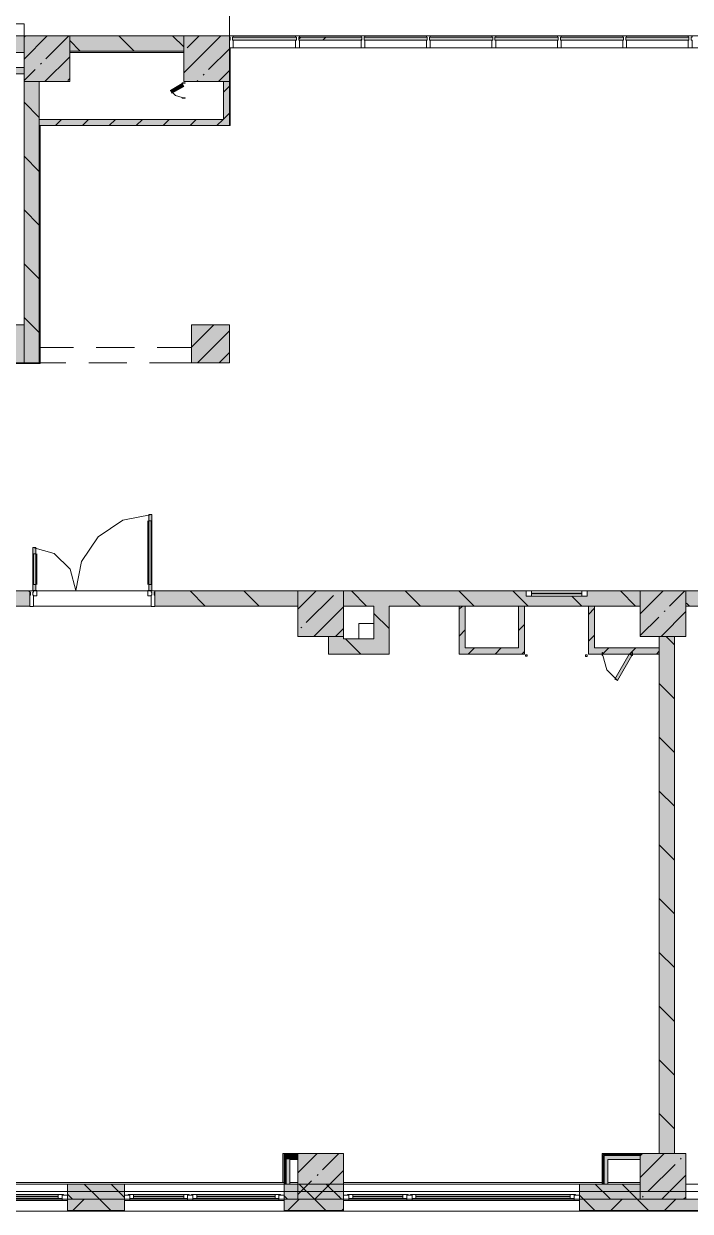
# Model space of a CAD drawing. Header units: millimetres. Extents: x -3817 to 677485, y -22715 to 103890.
# Drawn here: x 17013.1 to 17082.1, y -19605.9 to -19482.9 of the extents above; entities that cross this region are included whole.
import ezdxf

# ---------------------------------------------------------------- set-up
doc = ezdxf.new("R2010")
doc.units = ezdxf.units.MM
doc.layers.add('PDF _Геометрия', color=7, linetype='Continuous', true_color=0x1d1d1d)
doc.layers.add('PDF _Сплошная заливка', color=7, linetype='Continuous', true_color=0xffffff)

msp = doc.modelspace()

# ---------------------------------------------------------------- hatches: boundary and pattern name
at = {"layer": 'PDF _Сплошная заливка', "transparency": 33554559}
for points in [[(17001.36, -19485.92), (17013.14, -19485.92), (17013.14, -19484.19), (16984.25, -19484.19), (16984.25, -19485.92), (16986.75, -19485.92)], [(17015.97, -19488.92), (17017.87, -19488.92), (17017.87, -19484.19), (17013.14, -19484.19), (17013.14, -19488.92), (17014.72, -19488.92)], [(17029.68, -19485.77), (17029.68, -19484.19), (17017.87, -19484.19), (17017.87, -19485.77), (17023.27, -19485.77)], [(17034.4, -19488.92), (17034.4, -19484.19), (17029.68, -19484.19), (17029.68, -19488.92), (17030.57, -19488.92)], [(17041.33, -19484.64), (17041.33, -19484.33), (17034.72, -19484.33), (17034.72, -19484.64), (17037.88, -19484.64)], [(17048.1, -19484.64), (17048.1, -19484.33), (17041.57, -19484.33), (17041.57, -19484.64), (17045.18, -19484.64)], [(17054.88, -19484.64), (17054.88, -19484.33), (17048.34, -19484.33), (17048.34, -19484.64), (17052.48, -19484.64)], [(17061.65, -19484.64), (17061.65, -19484.33), (17055.11, -19484.33), (17055.11, -19484.64), (17059.79, -19484.64)], [(17075.19, -19484.64), (17075.19, -19484.33), (17068.65, -19484.33), (17068.65, -19484.64), (17074.39, -19484.64)], [(17034.4, -19493.48), (17034.4, -19492.85), (17014.72, -19492.85), (17014.72, -19493.48), (17030.57, -19493.48)], [(17046.21, -19546.39), (17046.21, -19541.67), (17041.49, -19541.67), (17041.49, -19546.39), (17045.18, -19546.39)], [(17045.18, -19548.21), (17046.21, -19548.21), (17046.21, -19546.39), (17044.64, -19546.39), (17044.64, -19548.21)], [(17075.78, -19548.21), (17078.89, -19548.21), (17078.89, -19547.58), (17072.2, -19547.58), (17072.2, -19548.21), (17074.39, -19548.21)], [(17046.21, -19604.66), (17046.21, -19599.94), (17041.49, -19599.94), (17041.49, -19604.66), (17045.18, -19604.66)], [(17076.92, -19600.03), (17076.92, -19599.94), (17072.99, -19599.94), (17073.08, -19600.03), (17074.39, -19600.03)], [(17074.39, -19600.13), (17076.92, -19600.13), (17076.92, -19600.03), (17073.08, -19600.03), (17073.18, -19600.13)]]:
    msp.add_hatch(color=256, dxfattribs=at).paths.add_polyline_path(points)
h = msp.add_hatch(color=256, dxfattribs=at)
h.paths.add_polyline_path([(17076.92, -19543.25), (17076.92, -19541.67), (17071.41, -19541.67), (17071.41, -19542.22), (17065.11, -19542.22), (17065.11, -19541.67), (17046.21, -19541.67), (17046.21, -19543.25), (17074.39, -19543.25)], flags=0)
h.paths.add_polyline_path([(17112.35, -19543.25), (17112.35, -19541.67), (17100.98, -19541.67), (17100.98, -19543.25), (17110.91, -19543.25)], flags=0)
h.paths.add_polyline_path([(17026.69, -19543.25), (17041.49, -19543.25), (17041.49, -19541.67), (17026.69, -19541.67)], flags=0)
h.paths.add_polyline_path([(17088.03, -19543.25), (17088.03, -19541.67), (17081.65, -19541.67), (17081.7, -19543.25)], flags=0)
h.paths.add_polyline_path([(17013.74, -19543.25), (17013.74, -19541.67), (17010.55, -19541.67), (17010.55, -19543.25), (17012.31, -19543.25)], flags=0)
at = {"layer": 'PDF _Сплошная заливка', "true_color": 0xe7e7e7, "transparency": 33554559}
for points in [[(17041.49, -19600.53), (17041.49, -19600.13), (17040.27, -19600.13), (17040.27, -19600.53), (17040.66, -19600.53)], [(17076.92, -19600.53), (17076.92, -19600.13), (17073.18, -19600.13), (17073.18, -19600.53), (17074.39, -19600.53)]]:
    msp.add_hatch(color=254, dxfattribs=at).paths.add_polyline_path(points)
at = {"layer": 'PDF _Сплошная заливка', "transparency": 33554559}
h = msp.add_hatch(color=256, dxfattribs=at)
h.paths.add_polyline_path([(17040.07, -19604.66), (17046.21, -19604.66), (17046.21, -19603.09), (17040.07, -19603.09)], flags=0)
h.paths.add_polyline_path([(17074.39, -19604.66), (17076.92, -19604.66), (17076.92, -19603.09), (17070.62, -19603.09), (17070.62, -19604.66)], flags=0)
h.paths.add_polyline_path([(17023.27, -19604.66), (17023.54, -19604.66), (17023.54, -19603.09), (17017.63, -19603.09), (17017.63, -19604.66)], flags=0)
h = msp.add_hatch(color=256, dxfattribs=at)
h.paths.add_polyline_path([(17577.22, -19605.84), (17577.22, -19604.66), (17544.62, -19604.66), (17544.62, -19605.84), (17571.02, -19605.84)], flags=0)
h.paths.add_polyline_path([(17527.2, -19605.84), (17537.54, -19605.84), (17537.54, -19604.66), (17509.19, -19604.66), (17509.19, -19605.84), (17512.6, -19605.84)], flags=0)
h.paths.add_polyline_path([(17494.23, -19605.84), (17502.1, -19605.84), (17502.1, -19604.66), (17494.23, -19604.66)], flags=0)
h.paths.add_polyline_path([(17468.78, -19605.84), (17469.82, -19605.84), (17469.82, -19604.66), (17460.77, -19604.66), (17460.77, -19605.84)], flags=0)
h.paths.add_polyline_path([(17444.23, -19605.84), (17444.23, -19604.66), (17438.33, -19604.66), (17438.33, -19605.84), (17439.56, -19605.84)], flags=0)
h.paths.add_polyline_path([(17430.22, -19605.84), (17431.24, -19605.84), (17431.24, -19604.66), (17424.39, -19604.66), (17424.39, -19605.84), (17428.61, -19605.84)], flags=0)
h.paths.add_polyline_path([(17354.47, -19605.84), (17365.49, -19605.84), (17365.49, -19604.66), (17354.47, -19604.66)], flags=0)
h.paths.add_polyline_path([(17400.93, -19605.84), (17400.93, -19604.66), (17389.9, -19604.66), (17389.9, -19605.84), (17395.74, -19605.84)], flags=0)
h.paths.add_polyline_path([(17280.3, -19605.84), (17292.66, -19605.84), (17292.66, -19604.66), (17280.3, -19604.66)], flags=0)
h.paths.add_polyline_path([(17263.77, -19605.84), (17263.77, -19604.66), (17254.95, -19604.66), (17254.95, -19605.84)], flags=0)
h.paths.add_polyline_path([(17317.07, -19605.84), (17324.94, -19605.84), (17324.94, -19604.66), (17317.07, -19604.66)], flags=0)
h.paths.add_polyline_path([(17337.31, -19605.84), (17337.94, -19605.84), (17337.94, -19604.66), (17332.03, -19604.66), (17332.03, -19605.84)], flags=0)
h.paths.add_polyline_path([(17242.37, -19605.84), (17247.86, -19605.84), (17247.86, -19604.66), (17241.09, -19604.66), (17241.09, -19605.84)], flags=0)
h.paths.add_polyline_path([(17189.12, -19605.84), (17189.12, -19604.66), (17176.52, -19604.66), (17176.52, -19605.84), (17188.1, -19605.84)], flags=0)
h.paths.add_polyline_path([(17210.22, -19605.84), (17224.55, -19605.84), (17224.55, -19604.66), (17210.22, -19604.66)], flags=0)
h.paths.add_polyline_path([(17158.42, -19605.84), (17159.99, -19605.84), (17159.99, -19604.66), (17151.33, -19604.66), (17151.33, -19605.84), (17154.73, -19605.84)], flags=0)
h.paths.add_polyline_path([(17125.52, -19605.84), (17129.28, -19605.84), (17129.28, -19604.66), (17124.16, -19604.66), (17124.16, -19605.84)], flags=0)
h.paths.add_polyline_path([(17070.62, -19605.84), (17083.61, -19605.84), (17083.61, -19604.66), (17070.62, -19604.66)], flags=0)
h.paths.add_polyline_path([(17110.91, -19605.84), (17117.08, -19605.84), (17117.08, -19604.66), (17108.02, -19604.66), (17108.02, -19605.84)], flags=0)
h.paths.add_polyline_path([(17008.66, -19605.84), (17010.55, -19605.84), (17010.55, -19604.66), (16979.13, -19604.66), (16979.13, -19605.84), (17001.36, -19605.84)], flags=0)
h.paths.add_polyline_path([(17017.63, -19605.84), (17023.54, -19605.84), (17023.54, -19604.66), (17017.63, -19604.66)], flags=0)
h.paths.add_polyline_path([(17040.07, -19605.84), (17046.21, -19605.84), (17046.21, -19604.66), (17040.07, -19604.66)], flags=0)

# ---------------------------------------------------------------- linework, layer by layer
at = {"layer": 'PDF _Геометрия', "color": 253, "lineweight": 9, "true_color": 0xaaaaaa}
for points in [[(17015.97, -19484.19), (17034.4, -19484.19), (17034.4, -19440.34), (17057.63, -19440.34), (17057.63, -19405.3), (17052.74, -19405.31), (17052.74, -19405.06), (17052.74, -19401.12), (17052.74, -19405.06), (17052.74, -19405.31), (17057.63, -19405.3), (17057.63, -19440.34), (17034.4, -19440.34), (17034.4, -19484.19), (17034.4, -19440.34), (17057.63, -19440.34), (17034.4, -19440.34), (17034.4, -19484.19), (17089, -19484.19), (17034.4, -19484.19), (17034.4, -19484.64)], [(17089, -19484.19), (17015.97, -19484.19), (17088.18, -19484.19)], [(17029.68, -19484.19), (17088.18, -19484.19), (17017.87, -19484.19), (17029.67, -19484.19)], [(17009.21, -19516.47), (17009.21, -19514.11), (17013.14, -19514.11), (17013.14, -19488.12), (17005.82, -19488.12), (17005.82, -19485.92), (16984.25, -19485.92)], [(17094.95, -19518.05), (17089.13, -19518.05), (17089.13, -19485.45), (17034.48, -19485.45), (17034.48, -19493.48), (17014.8, -19493.48), (17014.8, -19518.13), (17008.03, -19518.13), (17014.8, -19518.13)], [(17013.14, -19485.92), (17008.66, -19485.92)], [(17034.4, -19485.43), (17034.4, -19485.92)], [(17034.48, -19493.48), (17034.48, -19485.45), (17089.13, -19485.45)], [(17029.51, -19490.57), (17028.81, -19490.38), (17028.29, -19489.86)], [(17014.8, -19516.47), (17014.8, -19493.48)], [(17014.13, -19542.19), (17014.48, -19542.19), (17014.48, -19541.64), (17014.05, -19541.64), (17014.05, -19537.19), (17016.27, -19537.79), (17017.9, -19539.41), (17018.5, -19541.64), (17019.1, -19538.63), (17020.81, -19536.07), (17023.36, -19534.36), (17026.37, -19533.77), (17026.37, -19541.64), (17025.94, -19541.64), (17025.94, -19542.19), (17026.29, -19542.19)], [(17025.95, -19534.4), (17025.95, -19541.01)], [(17026.37, -19534.4), (17026.06, -19534.4)], [(17026.29, -19534.4), (17026.29, -19541.01)], [(17014.05, -19537.82), (17014.37, -19537.82)], [(17014.13, -19537.82), (17014.13, -19541.01)], [(17014.48, -19537.82), (17014.48, -19541.01)], [(17014.05, -19541.01), (17014.37, -19541.01)], [(17026.37, -19541.01), (17026.06, -19541.01)], [(17007.67, -19541.67), (17013.75, -19541.67)], [(17014.05, -19541.8), (17014.05, -19542.11)], [(17026.37, -19541.8), (17026.37, -19542.11)], [(17033.38, -19541.67), (17026.68, -19541.67), (17088.06, -19541.67)], [(17013.7, -19543.25), (17010.55, -19543.25), (17010.55, -19602.93)], [(17078.89, -19599.94), (17078.89, -19548.21), (17071.57, -19548.21), (17071.57, -19543.25), (17064.95, -19543.25), (17064.95, -19548.21), (17058.18, -19548.21), (17058.18, -19543.25), (17050.94, -19543.25), (17050.94, -19548.21), (17044.64, -19548.21), (17044.64, -19546.39), (17041.49, -19546.39), (17041.49, -19543.25), (17033.38, -19543.25)], [(17081.65, -19543.25), (17081.65, -19546.39), (17080.47, -19546.39), (17080.47, -19599.94)], [(17088.02, -19543.25), (17081.7, -19543.25)], [(17049.36, -19545.06), (17047.79, -19545.06), (17047.79, -19546.63), (17049.36, -19546.63)], [(17073.06, -19548.36), (17073.46, -19549.86), (17074.56, -19550.95)], [(17040.07, -19599.94), (17039.92, -19599.94), (17039.92, -19602.93), (17039.92, -19599.94), (17046.21, -19599.94), (17046.21, -19601.98)], [(17072.99, -19599.94), (17072.99, -19600.03)], [(17072.99, -19602.93), (17072.99, -19599.94), (17074.39, -19599.94)], [(17081.65, -19599.94), (17081.65, -19603.09)], [(17081.7, -19603.09), (17107.87, -19603.09), (17107.87, -19599.94), (17117.08, -19599.94), (17117.08, -19601.98)], [(16963.64, -19603.87), (17062.06, -19603.87), (17185.82, -19603.87), (17284.24, -19603.87)]]:
    msp.add_lwpolyline(points, dxfattribs=at)
at = {"layer": 'PDF _Геометрия', "color": 7, "lineweight": 9}
for points in [[(17034.4, -19483.25), (17034.4, -19478.09)], [(17034.4, -19483.25), (17034.4, -19478.09)], [(17006.45, -19487.49), (17006.45, -19485.92), (17013.14, -19485.92), (17013.14, -19484.19), (16984.25, -19484.19), (16984.25, -19485.92), (17005.82, -19485.92), (17005.82, -19488.12), (17006.45, -19488.12), (17013.14, -19488.12), (17013.14, -19487.49)], [(17017.87, -19488.92), (17017.87, -19485.77), (17017.87, -19484.19), (17013.14, -19484.19), (17013.14, -19488.92), (17014.72, -19488.92)], [(17017.87, -19485.77), (17029.68, -19485.77), (17029.68, -19484.19), (17017.87, -19484.19)], [(17034.4, -19488.92), (17034.4, -19484.19), (17029.68, -19484.19), (17029.68, -19488.92)], [(17034.72, -19484.33), (17034.8, -19484.33), (17034.8, -19484.19), (17034.4, -19484.19), (17034.4, -19484.33), (17034.48, -19484.33), (17034.48, -19484.64), (17034.4, -19484.64), (17034.4, -19485.43), (17034.8, -19485.43), (17034.8, -19484.64), (17034.72, -19484.64)], [(17034.72, -19484.64), (17041.33, -19484.64), (17041.33, -19484.33), (17034.72, -19484.33)], [(17034.8, -19484.19), (17041.25, -19484.19)], [(17034.8, -19484.64), (17041.25, -19484.64), (17041.25, -19485.43), (17034.8, -19485.43)], [(17041.57, -19484.64), (17041.57, -19484.33), (17041.65, -19484.33), (17041.65, -19484.19), (17041.25, -19484.19), (17041.25, -19484.33), (17041.33, -19484.33), (17041.33, -19484.64), (17041.25, -19484.64), (17041.25, -19485.43), (17041.65, -19485.43), (17041.65, -19484.64)], [(17041.57, -19484.64), (17048.1, -19484.64), (17048.1, -19484.33), (17041.57, -19484.33)], [(17041.65, -19484.19), (17048.03, -19484.19)], [(17041.65, -19484.64), (17048.03, -19484.64), (17048.03, -19485.43), (17041.65, -19485.43)], [(17048.34, -19484.64), (17048.34, -19484.33), (17048.42, -19484.33), (17048.42, -19484.19), (17048.03, -19484.19), (17048.03, -19484.33), (17048.1, -19484.33), (17048.1, -19484.64), (17048.03, -19484.64), (17048.03, -19485.43), (17048.42, -19485.43), (17048.42, -19484.64)], [(17048.34, -19484.64), (17054.88, -19484.64), (17054.88, -19484.33), (17048.34, -19484.33)], [(17048.42, -19484.19), (17054.8, -19484.19)], [(17048.42, -19484.64), (17054.8, -19484.64), (17054.8, -19485.43), (17048.42, -19485.43)], [(17055.11, -19484.64), (17055.11, -19484.33), (17055.19, -19484.33), (17055.19, -19484.19), (17054.8, -19484.19), (17054.8, -19484.33), (17054.88, -19484.33), (17054.88, -19484.64), (17054.8, -19484.64), (17054.8, -19485.43), (17055.19, -19485.43), (17055.19, -19484.64)], [(17055.11, -19484.64), (17061.65, -19484.64), (17061.65, -19484.33), (17055.11, -19484.33)], [(17055.19, -19484.19), (17061.57, -19484.19)], [(17055.19, -19484.64), (17061.57, -19484.64), (17061.57, -19485.43), (17055.19, -19485.43)], [(17061.88, -19484.64), (17061.88, -19484.33), (17061.96, -19484.33), (17061.96, -19484.19), (17061.57, -19484.19), (17061.57, -19484.33), (17061.65, -19484.33), (17061.65, -19484.64), (17061.57, -19484.64), (17061.57, -19485.43), (17061.96, -19485.43), (17061.96, -19484.64)], [(17061.88, -19484.64), (17068.42, -19484.64), (17068.42, -19484.33), (17061.88, -19484.33)], [(17061.96, -19484.19), (17068.34, -19484.19)], [(17061.96, -19484.64), (17068.34, -19484.64), (17068.34, -19485.43), (17061.96, -19485.43)], [(17068.65, -19484.64), (17068.65, -19484.33), (17068.73, -19484.33), (17068.73, -19484.19), (17068.34, -19484.19), (17068.34, -19484.33), (17068.42, -19484.33), (17068.42, -19484.64), (17068.34, -19484.64), (17068.34, -19485.43), (17068.73, -19485.43), (17068.73, -19484.64)], [(17068.65, -19484.64), (17075.19, -19484.64), (17075.19, -19484.33), (17068.65, -19484.33)], [(17068.73, -19484.19), (17075.11, -19484.19)], [(17068.73, -19484.64), (17075.11, -19484.64), (17075.11, -19485.43), (17068.73, -19485.43)], [(17075.43, -19484.64), (17075.43, -19484.33), (17075.5, -19484.33), (17075.5, -19484.19), (17075.11, -19484.19), (17075.11, -19484.33), (17075.19, -19484.33), (17075.19, -19484.64), (17075.11, -19484.64), (17075.11, -19485.43), (17075.5, -19485.43), (17075.5, -19484.64)], [(17075.43, -19484.64), (17081.96, -19484.64), (17081.96, -19484.33), (17075.43, -19484.33)], [(17075.5, -19484.19), (17081.88, -19484.19)], [(17075.5, -19484.64), (17081.88, -19484.64), (17081.88, -19485.43), (17075.5, -19485.43)], [(17082.2, -19484.64), (17082.2, -19484.33), (17082.28, -19484.33), (17082.28, -19484.19), (17081.88, -19484.19), (17081.88, -19484.33), (17081.96, -19484.33), (17081.96, -19484.64), (17081.88, -19484.64), (17081.88, -19485.43), (17082.28, -19485.43), (17082.28, -19484.64)], [(17033.77, -19492.85), (17014.72, -19492.85), (17014.72, -19488.92), (17013.14, -19488.92), (17013.14, -19518.05), (17014.72, -19518.05), (17014.72, -19493.48), (17034.4, -19493.48), (17034.4, -19492.85), (17034.4, -19488.92), (17033.77, -19488.92)], [(17013.14, -19514.11), (17009.21, -19514.11), (17009.21, -19518.05), (17013.14, -19518.05)], [(17034.4, -19514.11), (17030.47, -19514.11), (17030.47, -19518.05), (17034.4, -19518.05)], [(17010.55, -19543.25), (17013.74, -19543.25), (17013.74, -19541.67), (17010.55, -19541.67)], [(17014.05, -19541.8), (17014.13, -19541.8), (17014.13, -19541.66), (17013.74, -19541.66), (17013.74, -19541.8), (17013.81, -19541.8), (17013.81, -19542.11), (17013.74, -19542.11), (17013.74, -19543.29), (17014.13, -19543.29), (17014.13, -19542.11), (17014.05, -19542.11)], [(17026.61, -19542.11), (17026.61, -19541.8), (17026.69, -19541.8), (17026.69, -19541.66), (17026.29, -19541.66), (17026.29, -19541.8), (17026.37, -19541.8), (17026.37, -19542.11), (17026.29, -19542.11), (17026.29, -19543.29), (17026.69, -19543.29), (17026.69, -19542.11)], [(17046.21, -19541.67), (17041.49, -19541.67), (17041.49, -19546.39), (17046.21, -19546.39)], [(17065.66, -19541.67), (17065.66, -19542.22), (17065.11, -19542.22), (17065.11, -19541.67)], [(17071.41, -19541.67), (17071.41, -19542.22), (17070.86, -19542.22), (17070.86, -19541.67)], [(17081.65, -19541.67), (17076.92, -19541.67), (17076.92, -19546.39), (17081.65, -19546.39)], [(17065.04, -19548.29), (17065.04, -19548.44), (17065.2, -19548.44), (17065.2, -19548.29)], [(17071.42, -19548.29), (17071.27, -19548.29), (17071.27, -19548.45), (17071.42, -19548.45)], [(17040.66, -19600.53), (17041.49, -19600.53), (17041.49, -19599.94), (17040.07, -19599.94), (17040.07, -19600.03), (17040.07, -19600.53), (17040.07, -19603.09), (17040.66, -19603.09)], [(17046.21, -19604.66), (17046.21, -19599.94), (17041.49, -19599.94), (17041.49, -19604.66)], [(17073.58, -19600.53), (17076.92, -19600.53), (17076.92, -19599.94), (17072.99, -19599.94), (17072.99, -19600.03), (17072.99, -19600.53), (17072.99, -19603.09), (17073.58, -19603.09)], [(17081.65, -19604.66), (17081.65, -19599.94), (17076.92, -19599.94), (17076.92, -19604.66)], [(17017.63, -19604.66), (17017.63, -19603.09), (17010.55, -19603.09), (17010.55, -19604.66), (17017.63, -19604.66), (17010.55, -19604.66), (17010.55, -19605.9), (17015.27, -19605.9), (17010.55, -19605.9), (17017.63, -19605.9), (17021.57, -19605.9), (17017.63, -19605.9)], [(17017.24, -19604.17), (17010.94, -19604.17), (17010.94, -19604.25), (17011.1, -19604.25), (17011.1, -19604.57), (17017.08, -19604.57), (17017.08, -19604.25), (17017.24, -19604.25)], [(17023.54, -19604.66), (17023.54, -19603.09), (17017.63, -19603.09), (17017.63, -19604.66)], [(17023.54, -19604.66), (17023.54, -19603.09), (17040.07, -19603.09), (17040.07, -19604.66)], [(17030.23, -19604.17), (17023.93, -19604.17), (17023.93, -19604.25), (17024.09, -19604.25), (17024.09, -19604.57), (17030.07, -19604.57), (17030.07, -19604.25), (17030.23, -19604.25)], [(17039.68, -19604.17), (17030.47, -19604.17), (17030.47, -19604.25), (17030.62, -19604.25), (17030.62, -19604.57), (17039.52, -19604.57), (17039.52, -19604.25), (17039.68, -19604.25)], [(17046.21, -19604.66), (17046.21, -19603.09), (17040.07, -19603.09), (17040.07, -19604.66)], [(17046.21, -19604.66), (17070.62, -19604.66), (17070.62, -19603.09), (17046.21, -19603.09)], [(17052.91, -19604.17), (17046.61, -19604.17), (17046.61, -19604.25), (17046.77, -19604.25), (17046.77, -19604.57), (17052.75, -19604.57), (17052.75, -19604.25), (17052.91, -19604.25)], [(17070.23, -19604.17), (17053.14, -19604.17), (17053.14, -19604.25), (17053.3, -19604.25), (17053.3, -19604.57), (17070.07, -19604.57), (17070.07, -19604.25), (17070.23, -19604.25)], [(17076.92, -19604.66), (17076.92, -19603.09), (17070.62, -19603.09), (17070.62, -19604.66)], [(17017.08, -19604.8), (17017.08, -19604.25), (17017.63, -19604.25), (17017.63, -19604.8)], [(17023.54, -19604.66), (17017.63, -19604.66), (17017.63, -19605.9), (17023.54, -19605.9)], [(17023.54, -19604.8), (17023.54, -19604.25), (17024.09, -19604.25), (17024.09, -19604.8)], [(17023.54, -19605.9), (17023.54, -19604.66), (17040.07, -19604.66), (17040.07, -19605.9)], [(17030.07, -19604.8), (17030.07, -19604.25), (17030.62, -19604.25), (17030.62, -19604.8)], [(17039.52, -19604.8), (17039.52, -19604.25), (17040.07, -19604.25), (17040.07, -19604.8)], [(17046.21, -19604.66), (17040.07, -19604.66), (17040.07, -19605.9), (17046.21, -19605.9)], [(17046.21, -19604.8), (17046.21, -19604.25), (17046.77, -19604.25), (17046.77, -19604.8)], [(17046.21, -19605.9), (17046.21, -19604.66), (17070.62, -19604.66), (17070.62, -19605.9)], [(17052.75, -19604.8), (17052.75, -19604.25), (17053.3, -19604.25), (17053.3, -19604.8)], [(17070.07, -19604.8), (17070.07, -19604.25), (17070.62, -19604.25), (17070.62, -19604.8)], [(17083.61, -19604.66), (17070.62, -19604.66), (17070.62, -19605.9), (17083.61, -19605.9)], [(17023.93, -19605.9), (17027.87, -19605.9)], [(17046.21, -19605.9), (17048.57, -19605.9)], [(17059.21, -19605.9), (17063.14, -19605.9)], [(17065.51, -19605.9), (17069.44, -19605.9)], [(17081.7, -19605.9), (17085.61, -19605.9)]]:
    msp.add_lwpolyline(points, close=True, dxfattribs=at)
for points in [[(16979.11, -19482.95), (16980.31, -19482.95), (17013.14, -19482.95), (17013.14, -19482.99), (17013.14, -19484.19), (17013.11, -19484.19), (17013.08, -19484.19), (16980.31, -19484.19), (16980.31, -19485.06), (16980.31, -19500.57), (16981.89, -19500.57), (16981.89, -19488.13)], [(17034.4, -19484.19), (17034.4, -19483.64), (17034.4, -19483.25)], [(17013.14, -19486.6), (17015.55, -19484.19)], [(17013.17, -19484.33), (17013.3, -19484.19)], [(17015.41, -19486.57), (17017.79, -19484.19)], [(17017.87, -19484.19), (17022.59, -19484.19)], [(17018.96, -19485.77), (17017.87, -19484.67)], [(17024.53, -19485.77), (17022.96, -19484.19)], [(17024.95, -19484.19), (17029.67, -19484.19)], [(17029.68, -19485.35), (17028.52, -19484.19)], [(17029.68, -19488.02), (17033.51, -19484.19)], [(17030.01, -19485.45), (17031.26, -19484.19)], [(17034.8, -19484.33), (17034.8, -19484.19), (17034.8, -19484.33)], [(17041.25, -19484.33), (17041.25, -19484.19), (17041.25, -19484.33), (17034.8, -19484.33)], [(17041.57, -19484.54), (17041.79, -19484.33)], [(17041.65, -19484.33), (17041.65, -19484.19), (17041.65, -19484.33)], [(17048.03, -19484.33), (17048.03, -19484.19), (17048.03, -19484.33), (17041.65, -19484.33)], [(17044.06, -19484.64), (17044.37, -19484.33)], [(17048, -19484.64), (17048.1, -19484.53)], [(17048.42, -19484.33), (17048.42, -19484.19), (17048.42, -19484.33)], [(17054.8, -19484.33), (17054.8, -19484.19), (17054.8, -19484.33), (17048.42, -19484.33)], [(17055.19, -19484.33), (17055.19, -19484.19), (17055.19, -19484.33)], [(17061.57, -19484.33), (17061.57, -19484.19), (17061.57, -19484.33), (17055.19, -19484.33)], [(17061.96, -19484.33), (17061.96, -19484.19), (17061.96, -19484.33)], [(17068.34, -19484.33), (17068.34, -19484.19), (17068.34, -19484.33), (17061.96, -19484.33)], [(17068.73, -19484.33), (17068.73, -19484.19), (17068.73, -19484.33)], [(17075.11, -19484.33), (17075.11, -19484.19), (17075.11, -19484.33), (17068.73, -19484.33)], [(17075.5, -19484.33), (17075.5, -19484.19), (17075.5, -19484.33)], [(17081.88, -19484.33), (17081.88, -19484.19), (17081.88, -19484.33), (17075.5, -19484.33)], [(17032.25, -19487.69), (17034.4, -19485.54)], [(17041.25, -19485.43), (17034.8, -19485.43)], [(17048.03, -19485.43), (17041.65, -19485.43)], [(17054.8, -19485.43), (17048.42, -19485.43)], [(17061.57, -19485.43), (17055.19, -19485.43)], [(17068.34, -19485.43), (17061.96, -19485.43)], [(17075.11, -19485.43), (17068.73, -19485.43)], [(17081.88, -19485.43), (17075.5, -19485.43)], [(17014.85, -19487.13), (17014.95, -19487.04)], [(17015.31, -19488.92), (17017.87, -19486.36)], [(17013.14, -19488.84), (17014.29, -19487.69)], [(17017.66, -19488.82), (17017.87, -19488.61)], [(17031.69, -19488.26), (17031.78, -19488.16)], [(17033.27, -19488.92), (17034.4, -19487.79)], [(17031.03, -19488.92), (17031.13, -19488.82)], [(17033.77, -19490.03), (17034.4, -19489.4)], [(17014.72, -19492.66), (17013.14, -19491.08)], [(17033.77, -19492.82), (17034.4, -19492.19)], [(17014.72, -19492.85), (17014.72, -19493.48)], [(17016.41, -19493.48), (17017.03, -19492.85)], [(17019.19, -19493.48), (17019.82, -19492.85)], [(17021.97, -19493.48), (17022.6, -19492.85)], [(17024.76, -19493.48), (17025.39, -19492.85)], [(17027.54, -19493.48), (17028.17, -19492.85)], [(17030.32, -19493.48), (17030.95, -19492.85)], [(17033.11, -19493.48), (17033.74, -19492.85)], [(17014.72, -19498.23), (17013.14, -19496.65)], [(17014.72, -19503.79), (17013.14, -19502.22)], [(17014.72, -19509.36), (17013.14, -19507.79)], [(17014.72, -19514.93), (17013.14, -19513.35)], [(17030.47, -19514.17), (17030.53, -19514.11)], [(17030.47, -19516.42), (17032.77, -19514.11)], [(17031.08, -19518.05), (17034.4, -19514.73)], [(17014.72, -19516.47), (17018.26, -19516.47)], [(17020.62, -19516.47), (17024.56, -19516.47)], [(17026.92, -19516.47), (17030.47, -19516.47), (17030.47, -19518.05), (17026.14, -19518.05)], [(17013.12, -19518.05), (17013.14, -19518.03)], [(17017.48, -19518.05), (17013.14, -19518.05)], [(17023.77, -19518.05), (17019.84, -19518.05)], [(17033.33, -19518.05), (17034.4, -19516.97)], [(17013.74, -19541.78), (17013.62, -19541.67)], [(17013.74, -19542.11), (17013.74, -19541.67)], [(17014.12, -19541.67), (17026.31, -19541.67)], [(17081.7, -19543.25), (17088.03, -19543.25), (17088.03, -19541.67), (17026.69, -19541.67), (17026.69, -19543.25), (17041.49, -19543.25)], [(17026.69, -19541.67), (17026.69, -19542.11)], [(17031.9, -19543.25), (17030.33, -19541.67)], [(17037.47, -19543.25), (17035.89, -19541.67)], [(17041.49, -19543.56), (17043.38, -19541.67)], [(17042.35, -19544.94), (17045.16, -19542.14)], [(17048.6, -19543.25), (17047.03, -19541.67)], [(17054.17, -19543.25), (17052.6, -19541.67)], [(17059.74, -19543.25), (17058.16, -19541.67)], [(17065.31, -19543.25), (17063.73, -19541.67)], [(17071.41, -19541.67), (17065.11, -19541.67)], [(17065.11, -19542.22), (17071.41, -19542.22)], [(17070.86, -19541.91), (17065.66, -19541.91)], [(17070.86, -19541.99), (17065.66, -19541.99)], [(17070.87, -19543.25), (17069.85, -19542.22)], [(17076.44, -19543.25), (17074.87, -19541.67)], [(17076.92, -19544.05), (17079.3, -19541.67)], [(17079.96, -19543.26), (17081.54, -19541.67)], [(17026.3, -19543.25), (17014.12, -19543.25)], [(17043.15, -19546.39), (17046.21, -19543.33)], [(17044.64, -19546.39), (17044.64, -19548.21), (17046.21, -19548.21), (17049.36, -19548.21), (17050.94, -19548.21), (17050.94, -19543.25), (17064.32, -19543.25), (17064.32, -19547.58), (17058.81, -19547.58), (17058.81, -19543.25), (17058.18, -19543.25), (17058.18, -19548.21), (17058.81, -19548.21), (17064.95, -19548.21), (17064.95, -19547.58), (17064.95, -19543.25), (17076.92, -19543.25)], [(17046.21, -19543.25), (17049.36, -19543.25), (17049.36, -19546.63), (17046.21, -19546.63), (17046.21, -19545.61)], [(17058.18, -19543.57), (17058.51, -19543.25)], [(17064.95, -19543.25), (17064.32, -19543.25)], [(17078.89, -19546.39), (17078.89, -19547.58), (17072.2, -19547.58), (17072.2, -19543.25), (17071.57, -19543.25), (17071.57, -19548.21), (17072.2, -19548.21), (17078.89, -19548.21), (17078.89, -19599.94), (17080.47, -19599.94), (17080.47, -19546.39)], [(17071.57, -19544.1), (17072.2, -19543.47)], [(17079.07, -19546.39), (17081.65, -19543.81)], [(17079.4, -19543.82), (17079.49, -19543.73)], [(17082.01, -19543.25), (17081.7, -19542.93)], [(17050.94, -19545.58), (17049.36, -19544.01)], [(17049.36, -19546.63), (17049.36, -19545.06)], [(17064.32, -19545.78), (17064.95, -19545.15)], [(17076.92, -19546.29), (17078.83, -19544.38)], [(17041.79, -19545.5), (17041.89, -19545.41)], [(17045.39, -19546.39), (17046.21, -19545.57)], [(17058.18, -19546.35), (17058.81, -19545.72)], [(17071.57, -19546.89), (17072.2, -19546.26)], [(17080.47, -19547.27), (17079.59, -19546.39)], [(17081.64, -19546.06), (17081.65, -19546.06)], [(17048, -19548.21), (17046.42, -19546.63)], [(17059.12, -19548.21), (17059.75, -19547.58)], [(17061.9, -19548.21), (17062.53, -19547.58)], [(17073.03, -19548.21), (17073.66, -19547.58)], [(17075.82, -19548.21), (17076.45, -19547.58)], [(17078.89, -19548.21), (17078.89, -19547.58)], [(17064.68, -19548.21), (17064.95, -19547.93)], [(17078.6, -19548.21), (17078.89, -19547.92)], [(17080.47, -19552.84), (17078.89, -19551.26)], [(17080.47, -19558.4), (17078.89, -19556.83)], [(17080.47, -19563.97), (17078.89, -19562.4)], [(17080.47, -19569.54), (17078.89, -19567.96)], [(17080.47, -19575.11), (17078.89, -19573.53)], [(17080.47, -19580.67), (17078.89, -19579.1)], [(17080.47, -19586.24), (17078.89, -19584.67)], [(17080.47, -19591.81), (17078.89, -19590.23)], [(17080.47, -19597.38), (17078.89, -19595.8)], [(17040.17, -19603.09), (17040.17, -19600.53), (17040.17, -19600.13), (17040.17, -19600.03), (17041.49, -19600.03)], [(17040.27, -19603.09), (17040.27, -19600.53), (17040.27, -19600.13), (17041.49, -19600.13)], [(17041.49, -19601.93), (17043.48, -19599.94)], [(17044.04, -19601.63), (17045.73, -19599.94)], [(17073.08, -19603.09), (17073.08, -19600.53), (17073.08, -19600.13), (17073.08, -19600.03), (17076.92, -19600.03)], [(17073.18, -19603.09), (17073.18, -19600.53), (17073.18, -19600.13), (17076.92, -19600.13)], [(17076.78, -19600.13), (17076.88, -19600.03), (17076.95, -19599.96)], [(17076.92, -19602.42), (17079.4, -19599.94)], [(17076.92, -19600.17), (17077.16, -19599.94)], [(17081.08, -19600.51), (17081.17, -19600.41)], [(17081.64, -19599.94), (17081.65, -19599.94)], [(17043.25, -19604.66), (17046.21, -19601.7)], [(17077.71, -19603.87), (17080.52, -19601.07)], [(17010.55, -19604.66), (17010.55, -19602.93), (17040.07, -19602.93)], [(17040.66, -19602.93), (17041.49, -19602.93), (17041.49, -19603.09)], [(17041.49, -19604.17), (17042.91, -19602.75)], [(17043.48, -19602.19), (17043.57, -19602.1)], [(17046.21, -19604.66), (17046.21, -19602.93), (17072.99, -19602.93)], [(17073.58, -19602.93), (17076.92, -19602.93), (17076.92, -19603.09)], [(17079.17, -19604.66), (17081.65, -19602.18)], [(17081.65, -19604.66), (17081.65, -19603.09), (17083.61, -19603.09), (17107.87, -19603.09), (17107.87, -19602.93), (17108.03, -19602.93)], [(17010.94, -19604.17), (17017.24, -19604.17)], [(17016.69, -19604.17), (17016.69, -19604.57)], [(17018.15, -19604.66), (17017.63, -19604.14)], [(17022.12, -19605.84), (17020.94, -19604.66), (17019.36, -19603.09)], [(17023.54, -19604.48), (17022.15, -19603.09)], [(17023.93, -19604.17), (17030.23, -19604.17)], [(17024.48, -19604.17), (17024.48, -19604.57)], [(17029.68, -19604.17), (17029.68, -19604.57)], [(17030.47, -19604.17), (17039.68, -19604.17)], [(17031.02, -19604.17), (17031.02, -19604.57)], [(17039.13, -19604.17), (17039.13, -19604.57)], [(17044.39, -19605.84), (17043.21, -19604.66), (17041.63, -19603.09)], [(17045.99, -19604.66), (17044.42, -19603.09)], [(17046.61, -19604.17), (17052.91, -19604.17)], [(17047.16, -19604.17), (17047.16, -19604.57)], [(17052.36, -19604.17), (17052.36, -19604.57)], [(17053.14, -19604.17), (17070.23, -19604.17)], [(17053.69, -19604.17), (17053.69, -19604.57)], [(17069.68, -19604.17), (17069.68, -19604.57)], [(17073.83, -19604.66), (17072.26, -19603.09)], [(17077.79, -19605.84), (17076.61, -19604.66), (17075.04, -19603.09)], [(17081.7, -19604.66), (17108.02, -19604.66), (17108.02, -19603.09), (17107.87, -19603.09), (17083.77, -19603.09), (17083.77, -19604.25), (17083.77, -19604.66)], [(17010.55, -19604.8), (17017.63, -19604.8)], [(17011.49, -19604.33), (17016.69, -19604.33)], [(17016.69, -19604.41), (17011.49, -19604.41)], [(17017.63, -19604.25), (17017.08, -19604.25)], [(17018.18, -19605.84), (17019.36, -19604.66)], [(17024.09, -19604.25), (17023.54, -19604.25)], [(17023.54, -19604.8), (17040.07, -19604.8)], [(17024.48, -19604.33), (17029.68, -19604.33)], [(17029.68, -19604.41), (17024.48, -19604.41)], [(17030.57, -19604.25), (17030.07, -19604.25)], [(17031.02, -19604.33), (17039.13, -19604.33)], [(17039.13, -19604.41), (17031.02, -19604.41)], [(17040.07, -19604.25), (17039.52, -19604.25)], [(17040.42, -19604.66), (17040.07, -19604.31)], [(17040.45, -19605.84), (17041.63, -19604.66)], [(17045.72, -19604.43), (17045.81, -19604.34)], [(17046.77, -19604.25), (17046.21, -19604.25)], [(17046.21, -19604.8), (17070.62, -19604.8)], [(17047.16, -19604.33), (17052.36, -19604.33)], [(17052.36, -19604.41), (17047.16, -19604.41)], [(17053.3, -19604.25), (17052.75, -19604.25)], [(17053.69, -19604.33), (17069.68, -19604.33)], [(17069.68, -19604.41), (17053.69, -19604.41)], [(17070.62, -19604.25), (17070.07, -19604.25)], [(17072.23, -19605.84), (17071.05, -19604.66), (17070.62, -19604.24)], [(17073.86, -19605.84), (17075.04, -19604.66)], [(17077.15, -19604.43), (17077.24, -19604.34)], [(17079.43, -19605.84), (17080.61, -19604.66)], [(17081.41, -19604.66), (17081.65, -19604.43)], [(17017.63, -19605.84), (17023.54, -19605.84)], [(17017.63, -19605.86), (17023.54, -19605.86)], [(17030.23, -19605.9), (17034.96, -19605.9), (17030.23, -19605.9)], [(17040.07, -19605.84), (17046.21, -19605.84)], [(17040.07, -19605.86), (17046.21, -19605.86)], [(17046.02, -19605.84), (17046.21, -19605.65)], [(17050.94, -19605.9), (17053.3, -19605.9), (17050.94, -19605.9)], [(17070.62, -19605.84), (17083.61, -19605.84)], [(17070.62, -19605.86), (17083.61, -19605.86)], [(17071.8, -19605.9), (17075.74, -19605.9), (17071.8, -19605.9)]]:
    msp.add_lwpolyline(points, dxfattribs=at)
at = {"layer": 'PDF _Геометрия', "color": 253, "lineweight": 9, "true_color": 0xaaaaaa}
for points in [[(17017.87, -19485.92), (17029.68, -19485.92)], [(17028.29, -19489.86), (17028.44, -19490.13), (17029.67, -19489.43), (17029.51, -19489.15)], [(17029.83, -19489.11), (17029.83, -19489.07), (17029.51, -19489.07), (17029.51, -19489.11)], [(17029.83, -19490.61), (17029.51, -19490.61), (17029.51, -19490.65), (17029.83, -19490.65)], [(17026.06, -19541.64), (17026.37, -19541.64), (17026.37, -19533.77), (17026.06, -19533.77), (17026.06, -19541.64), (17026.37, -19541.64), (17026.37, -19533.77), (17026.06, -19533.77)], [(17014.37, -19541.64), (17014.05, -19541.64), (17014.05, -19537.19), (17014.37, -19537.19), (17014.37, -19541.64), (17014.37, -19537.19), (17014.05, -19537.19), (17014.05, -19541.64)], [(17026.31, -19541.67), (17014.12, -19541.67)], [(17049.36, -19545.06), (17047.79, -19545.06), (17047.79, -19546.63), (17049.36, -19546.63)], [(17047.79, -19545.06), (17049.36, -19545.06), (17049.36, -19546.63), (17047.79, -19546.63)], [(17047.79, -19545.06), (17049.36, -19545.06), (17049.36, -19546.63), (17047.79, -19546.63)], [(17073.02, -19548.05), (17072.99, -19548.05), (17072.99, -19548.36), (17073.02, -19548.36)], [(17074.56, -19550.95), (17076.06, -19548.36), (17075.78, -19548.21), (17074.29, -19550.8)], [(17076.1, -19548.05), (17076.1, -19548.36), (17076.13, -19548.36), (17076.13, -19548.05)]]:
    msp.add_lwpolyline(points, close=True, dxfattribs=at)
at = {"layer": 'PDF _Сплошная заливка', "lineweight": 35, "transparency": 33554559}
for points in [[(17068.42, -19484.64), (17068.42, -19484.33), (17061.88, -19484.64), (17061.88, -19484.33)], [(17081.96, -19484.64), (17081.96, -19484.33), (17075.43, -19484.64), (17075.43, -19484.33)], [(17006.45, -19488.12), (17013.14, -19488.12), (17006.45, -19487.52), (17013.14, -19487.49)], [(17014.72, -19518.05), (17014.72, -19488.92), (17013.14, -19518.05), (17013.14, -19488.92)], [(17034.4, -19492.85), (17034.4, -19488.92), (17033.77, -19492.85), (17033.77, -19488.92)], [(17013.14, -19518.05), (17013.14, -19514.11), (17009.21, -19518.05), (17009.21, -19514.11)], [(17034.4, -19518.05), (17034.4, -19514.11), (17030.47, -19518.05), (17030.47, -19514.11)], [(17081.65, -19546.39), (17081.65, -19541.67), (17076.92, -19546.39), (17076.92, -19541.67)], [(17050.94, -19548.21), (17050.94, -19543.25), (17049.36, -19548.21), (17049.36, -19543.25)], [(17058.81, -19548.21), (17058.81, -19543.25), (17058.18, -19548.21), (17058.18, -19543.25)], [(17064.95, -19547.58), (17064.95, -19543.25), (17064.32, -19547.58), (17064.32, -19543.25)], [(17072.2, -19548.21), (17072.2, -19543.25), (17071.57, -19548.21), (17071.57, -19543.25)], [(17080.47, -19599.94), (17080.47, -19546.39), (17078.89, -19599.94), (17078.89, -19546.39)], [(17049.36, -19548.21), (17049.36, -19546.63), (17046.21, -19548.21), (17046.21, -19546.63)], [(17058.81, -19548.21), (17064.95, -19548.21), (17058.81, -19547.58), (17064.95, -19547.58)], [(17040.17, -19600.03), (17041.49, -19600.03), (17040.07, -19599.94), (17041.49, -19599.94)], [(17040.17, -19603.09), (17040.17, -19600.13), (17040.07, -19603.09), (17040.07, -19600.03)], [(17040.27, -19600.13), (17041.49, -19600.13), (17040.17, -19600.03), (17041.49, -19600.03)], [(17040.27, -19603.09), (17040.27, -19600.13), (17040.17, -19603.09), (17040.17, -19600.13)], [(17073.08, -19603.09), (17073.08, -19600.13), (17072.99, -19603.09), (17072.99, -19600.03)], [(17073.18, -19603.09), (17073.18, -19600.13), (17073.08, -19603.09), (17073.08, -19600.13)], [(17081.65, -19604.66), (17081.65, -19599.94), (17076.92, -19604.66), (17076.92, -19599.94)]]:
    msp.add_solid(points, dxfattribs=at)
at = {"layer": 'PDF _Сплошная заливка', "color": 254, "lineweight": 35, "true_color": 0xe2e2e2, "transparency": 33554559}
for points in [[(17028.44, -19490.13), (17029.67, -19489.43), (17028.29, -19489.86), (17029.51, -19489.15)], [(17026.06, -19541.64), (17026.37, -19541.64), (17026.06, -19533.77), (17026.37, -19533.77)], [(17014.37, -19541.64), (17014.37, -19537.19), (17014.05, -19541.64), (17014.05, -19537.19)], [(17074.56, -19550.95), (17076.06, -19548.36), (17074.29, -19550.8), (17075.78, -19548.21)]]:
    msp.add_solid(points, dxfattribs=at)
at = {"layer": 'PDF _Сплошная заливка', "color": 254, "lineweight": 35, "true_color": 0xe7e7e7, "transparency": 33554559}
for points in [[(17040.66, -19603.09), (17040.66, -19600.53), (17040.27, -19603.09), (17040.27, -19600.53)], [(17073.58, -19603.09), (17073.58, -19600.53), (17073.18, -19603.09), (17073.18, -19600.53)]]:
    msp.add_solid(points, dxfattribs=at)

doc.saveas('drawing.dxf')
